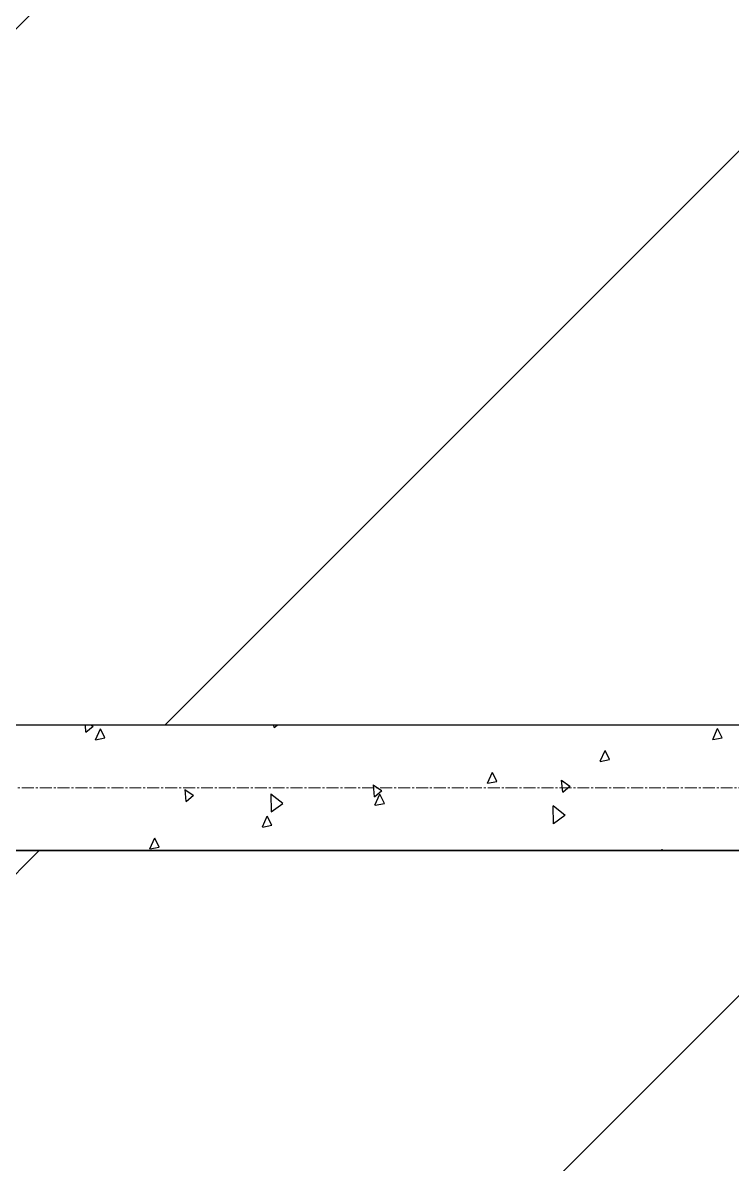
# Model space of a CAD drawing. Header units: millimetres. Extents: x 538266 to 1167394, y 114608 to 637157.
# Drawn here: x 1047082 to 1048213, y 541469 to 543288 of the extents above; entities that cross this region are included whole.
import ezdxf

# ---------------------------------------------------------------- set-up
doc = ezdxf.new("R2010")
doc.units = ezdxf.units.MM
doc.linetypes.add('CENTER2', pattern=[28.575, 19.05, -3.175, 3.175, -3.175])
for name, color, linetype, lineweight in [('0) шт стен 3 эт', 150, 'Continuous', 60), ('АР_Стены ПЕНОблок', 52, 'Continuous', 20), ('АР_Штриховка', 8, 'Continuous', 0)]:
    doc.layers.add(name, color=color, linetype=linetype, lineweight=lineweight)
doc.layers.add('РД_Оси_100', color=7, linetype='Continuous', lineweight=0, true_color=0x525252)
doc.layers.add('ФВ-5', color=7, linetype='Continuous')

# ---------------------------------------------------------------- blocks, each defined once
blk = doc.blocks.new('СОШ_2200_АР_ОСИ_М100_28.05.24')
at = {"layer": 'РД_Оси_100', "color": 251, "linetype": 'CENTER2', "true_color": 0x636466}
blk.add_line((29555, 45300), (-5954.958, 45300), dxfattribs=at)
blk = doc.blocks.new('3_этаж1')
at = {"layer": 'АР_Стены ПЕНОблок', "color": 18, "linetype": 'Continuous', "lineweight": 25, "true_color": 0x000000}
for p, q in [((692073.6, 542168.7), (684503.6, 542168.7)), ((684503.6, 541968.7), (692073.6, 541968.7))]:
    blk.add_line(p, q, dxfattribs=at)
at = {"layer": 'АР_Штриховка', "color": 18, "linetype": 'Continuous', "lineweight": 25, "true_color": 0x000000}
for p, q in [((685132.5, 542157.3), (685131.5, 542168.7)), ((685132.5, 542157.3), (685144.1, 542167.1)), ((685143.7, 542166.4), (685140.3, 542168.7)), ((685147.8, 542145.3), (685155.6, 542162.7)), ((685162.8, 542148.1), (685155.6, 542162.6)), ((685432.6, 542164.7), (685432.2, 542168.7)), ((685432.6, 542164.7), (685437.4, 542168.7)), ((686132, 542145.8), (686139.7, 542163.2)), ((686147, 542148.6), (686139.8, 542163.1)), ((685147.9, 542145.2), (685162.8, 542148.1)), ((686132, 542145.7), (686147, 542148.6)), ((685952.5, 542110.9), (685960.2, 542128.3)), ((685967.4, 542113.7), (685960.2, 542128.2)), ((685952.5, 542110.8), (685967.5, 542113.7)), ((685772.9, 542076), (685780.7, 542093.4)), ((685787.9, 542078.8), (685780.7, 542093.3)), ((685603.8, 542063.6), (685590.5, 542072.8)), ((685592.6, 542054.5), (685590.9, 542073.5)), ((685773, 542075.9), (685787.9, 542078.8)), ((685903.9, 542071), (685890.6, 542080.2)), ((685892.7, 542061.9), (685891, 542080.9)), ((685892.7, 542061.9), (685904.4, 542071.7)), ((685303.7, 542056.2), (685290.4, 542065.4)), ((685292.5, 542047.1), (685290.8, 542066.1)), ((685292.5, 542047.1), (685304.2, 542056.9)), ((685446.5, 542043.6), (685427.5, 542058.7)), ((685428.2, 542030.3), (685427.6, 542058.9)), ((685592.6, 542054.5), (685604.3, 542064.3)), ((685593.4, 542041.1), (685601.2, 542058.5)), ((685608.4, 542043.9), (685601.2, 542058.4)), ((685427.9, 542030.4), (685446.3, 542043.9)), ((685593.5, 542041), (685608.4, 542043.9)), ((685896.4, 542024.7), (685877.4, 542039.8)), ((685878.1, 542011.4), (685877.5, 542039.9)), ((685413.9, 542006.2), (685421.6, 542023.6)), ((685428.9, 542009), (685421.7, 542023.5)), ((685877.8, 542011.5), (685896.2, 542025)), ((685413.9, 542006.1), (685428.9, 542009)), ((685234.4, 541971.3), (685242.1, 541988.7)), ((685249.4, 541974.1), (685242.2, 541988.6)), ((685234.4, 541971.2), (685249.4, 541974.1)), ((686052.4, 541968.7), (686050.6, 541970)), ((686051.2, 541968.7), (686051.1, 541970.7))]:
    blk.add_line(p, q, dxfattribs=at)

msp = doc.modelspace()

# ---------------------------------------------------------------- hatches: boundary and pattern name
at = {"layer": 'ФВ-5'}
h = msp.add_hatch(dxfattribs=at)
h.set_pattern_fill('ANSI31', color=3, scale=300, style=0)
h.paths.add_polyline_path([(1054123.6, 546168.7), (1054123.6, 547068.7), (1054123.6, 547568.7), (1054091.4, 548269.4, -1), (1053491.4, 548269.4, -1), (1054091.4, 548269.4), (1054123.6, 550468.7), (1054123.6, 550768.7), (1054123.6, 550768.7), (1054123.6, 551268.7), (1046563.9, 551268.7), (1046553.6, 551258.4), (1046553.6, 550768.7), (1046551.7, 547068.7), (1046553.6, 547068.7), (1046553.6, 546168.7), (1046557.8, 542668.7), (1046553.6, 542668.7), (1046553.6, 542168.7), (1051023.6, 542168.7), (1051023.6, 542468.7), (1051023.6, 542468.7), (1051923.6, 542468.7), (1051923.6, 542468.7), (1051923.6, 542168.7), (1052003.6, 542168.7), (1052003.6, 542588.7), (1054123.6, 542589.1), (1054123.6, 542668.7)])
h = msp.add_hatch(dxfattribs=at)
h.set_pattern_fill('ANSI31', color=3, scale=300, style=0)
h.paths.add_polyline_path([(1054123.6, 541968.7), (1046553.6, 541968.7), (1046553.6, 510388.7), (1054123.6, 510388.7)])

# ---------------------------------------------------------------- linework, layer by layer
msp.add_lwpolyline([(1054123.6, 541968.7), (1046553.6, 541968.7), (1046553.6, 510388.7), (1054123.6, 510388.7)], close=True)

# ---------------------------------------------------------------- block references
at = {"layer": '0) шт стен 3 эт', "color": 5, "lineweight": 25}
msp.add_blockref('3_этаж1', (362050, 0), dxfattribs=at)
at = {"layer": 'РД_Оси_100', "lineweight": 25}
msp.add_blockref('СОШ_2200_АР_ОСИ_М100_28.05.24', (1046433.6, 496768.7), dxfattribs=at)

doc.saveas('drawing.dxf')
